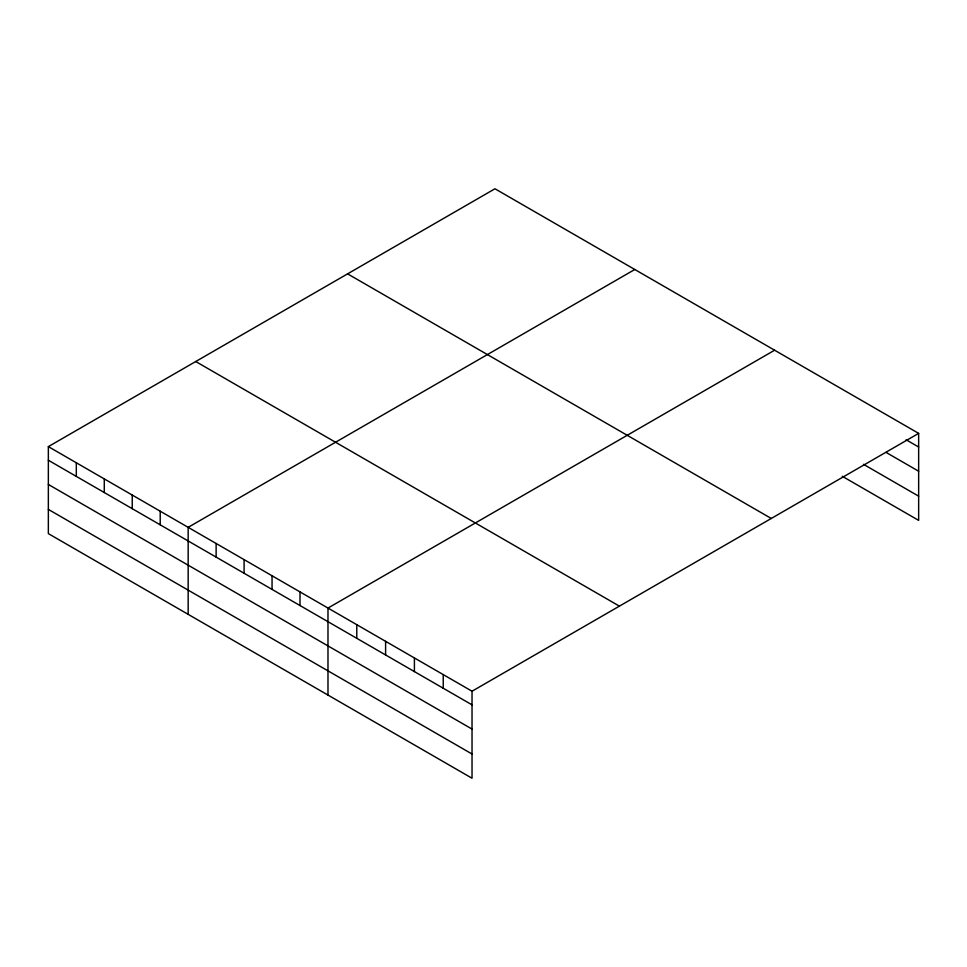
<?xml version="1.0" encoding="UTF-8"?>
<svg xmlns="http://www.w3.org/2000/svg" width="967" height="967" viewBox="0 0 967 967"><rect width="100%" height="100%" fill="white"/><g stroke="black" fill="none" stroke-linecap="round" stroke-linejoin="round"><path stroke-width="1.45" d="M918.65 433.373L494.971 188.77L48.35 446.621L48.35 533.627L472.029 778.23L472.029 691.224L918.65 433.373L918.65 520.379L842.245 476.272M634.787 269.491L188.166 527.341L188.166 614.347M774.603 350.211L327.982 608.062L327.982 695.068M906.127 439.767L918.65 447.008M886.086 452.411L918.65 471.219M863.531 464.341L918.65 496.168M347.588 273.854L771.267 518.469M195.733 361.525L619.412 606.14M48.35 446.621L472.029 691.224M48.35 460.244L472.029 704.858M48.35 484.455L472.029 729.07M48.35 509.404L472.029 754.018M443.224 674.591L443.224 688.226M414.408 657.959L414.408 671.594M385.603 641.326L385.603 654.949M356.787 624.694L356.787 638.317M300.012 591.913L300.012 605.547M272.053 575.776L272.053 589.399M244.095 559.627L244.095 573.25M216.125 543.478L216.125 557.113M160.208 511.192L160.208 524.827M132.237 495.056L132.237 508.678M104.279 478.907L104.279 492.529M76.308 462.758L76.308 476.393"/></g></svg>
